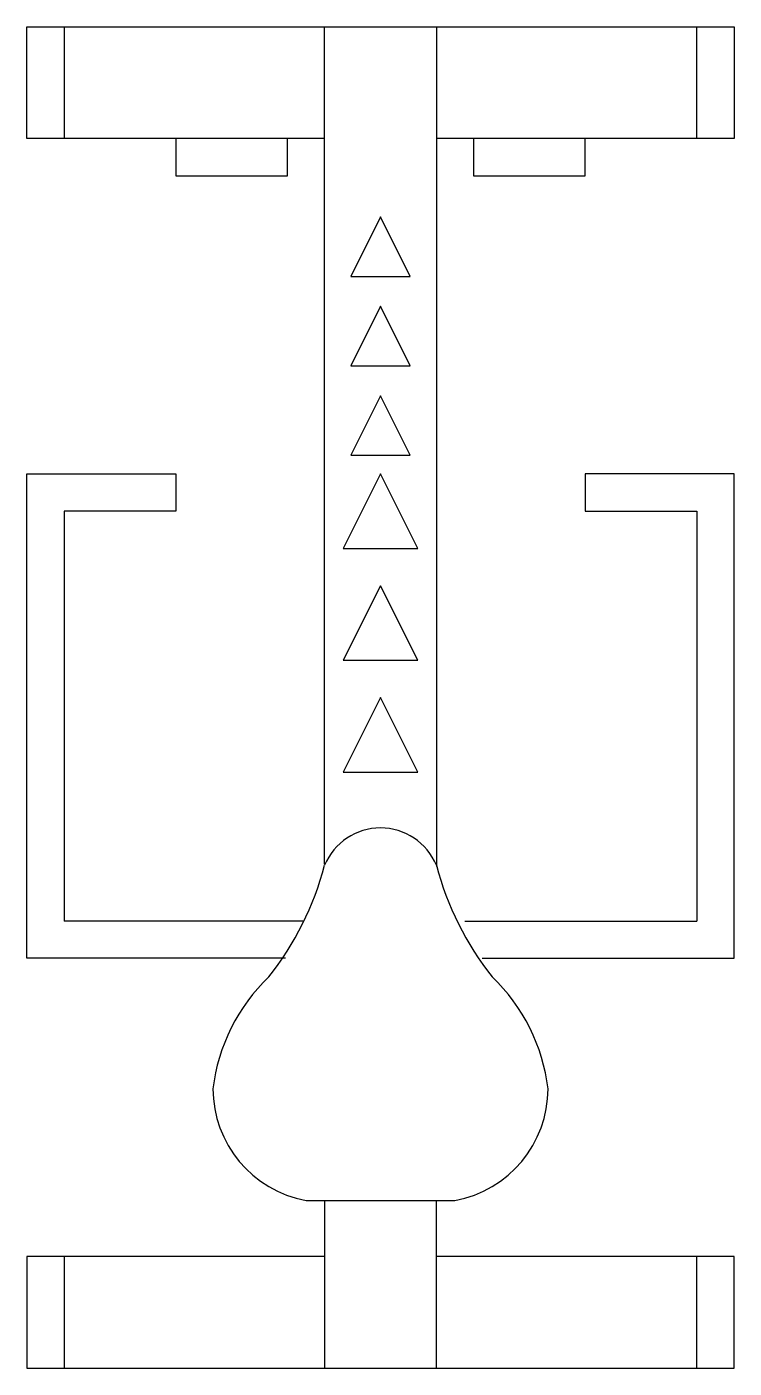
# Model space of a CAD drawing. Extents: x -9.5 to 9.5, y -18 to 18.
import ezdxf

# ---------------------------------------------------------------- set-up
doc = ezdxf.new("R2010")
doc.units = 0
doc.header["$MEASUREMENT"] = 0
doc.layers.get('0').update_dxf_attribs({"linetype": 'CONTINUOUS'})

msp = doc.modelspace()

# ---------------------------------------------------------------- linework, layer by layer
at = {"linetype": 'CONTINUOUS'}
for p, q in [((-9.5, 18), (-1.5, 18)), ((-9.5, 15), (-9.5, 18)), ((-8.5, 18), (-8.5, 15)), ((-1.5, -4.4755), (-1.5, 18)), ((-1.5, 18), (1.5, 18)), ((1.5, 18), (1.5, -4.5354)), ((1.5, 18), (9.5, 18)), ((8.5, 15), (8.5, 18)), ((9.5, 18), (9.5, 15)), ((-1.5, 15), (-9.5, 15)), ((-5.5, 15), (-5.5, 14)), ((-2.5, 14), (-2.5, 15)), ((9.5, 15), (1.5, 15)), ((2.5, 15), (2.5, 14)), ((5.5, 14), (5.5, 15)), ((-5.5, 14), (-2.5, 14)), ((2.5, 14), (5.5, 14)), ((-9.5, 6), (-5.5, 6)), ((-9.5, -7), (-9.5, 6)), ((-5.5, 6), (-5.5, 5)), ((5.5, 6), (5.5, 5)), ((9.5, 6), (5.5, 6)), ((9.5, -7), (9.5, 6)), ((-5.5, 5), (-8.5, 5)), ((-8.5, 5), (-8.5, -6)), ((5.5, 5), (8.5, 5)), ((8.5, 5), (8.5, -6)), ((-2.0834, -6), (-8.5, -6)), ((2.2642, -6), (8.5, -6)), ((-2.5493, -7), (-9.5, -7)), ((2.73, -7), (9.5, -7)), ((-2, -13.5), (2, -13.5)), ((-1.5, -13.5), (-1.5, -18)), ((1.5, -18), (1.5, -13.5)), ((-9.5, -15), (-9.5, -18)), ((-1.5, -15), (-9.5, -15)), ((-8.5, -15), (-8.5, -18)), ((9.5, -15), (1.5, -15)), ((8.5, -18), (8.5, -15)), ((9.5, -18), (9.5, -15)), ((-9.5, -18), (-1.5, -18)), ((-1.5, -18), (1.5, -18)), ((1.5, -18), (9.5, -18))]:
    msp.add_line(p, q, dxfattribs=at)
for points in [[(0, 12.9001), (-0.8, 11.3), (0.8, 11.3)], [(0, 10.5), (-0.8, 8.9001), (0.8, 8.9001)], [(0, 8.1), (-0.8, 6.5), (0.8, 6.5)], [(0, 6), (-1, 4), (1, 4)], [(0, 3), (-1, 1), (1, 1)], [(0, 0), (-1, -2), (1, -2)]]:
    msp.add_lwpolyline(points, close=True, dxfattribs=at)
for centre, radius, start, end in [((0, -5.125), 1.625, 22.61987, 157.3801), ((-9.4192, -2.4154), 8.1889, 321.6175, 345.2524), ((-9.4192, -2.4154), 8.1889, 321.6175, 345.2525), ((9.4191, -2.4154), 8.1889, 194.7476, 218.3825), ((0.4185, -11.0842), 4.9531, 133.6443, 173.2256), ((-0.4186, -11.0842), 4.9531, 6.77449, 46.35562), ((-1.4507, -10.5004), 3.0494, 179.9906, 259.6205), ((1.4506, -10.5004), 3.0494, 280.3795, 0.00939)]:
    msp.add_arc(centre, radius, start, end, dxfattribs=at)

doc.saveas('drawing.dxf')
